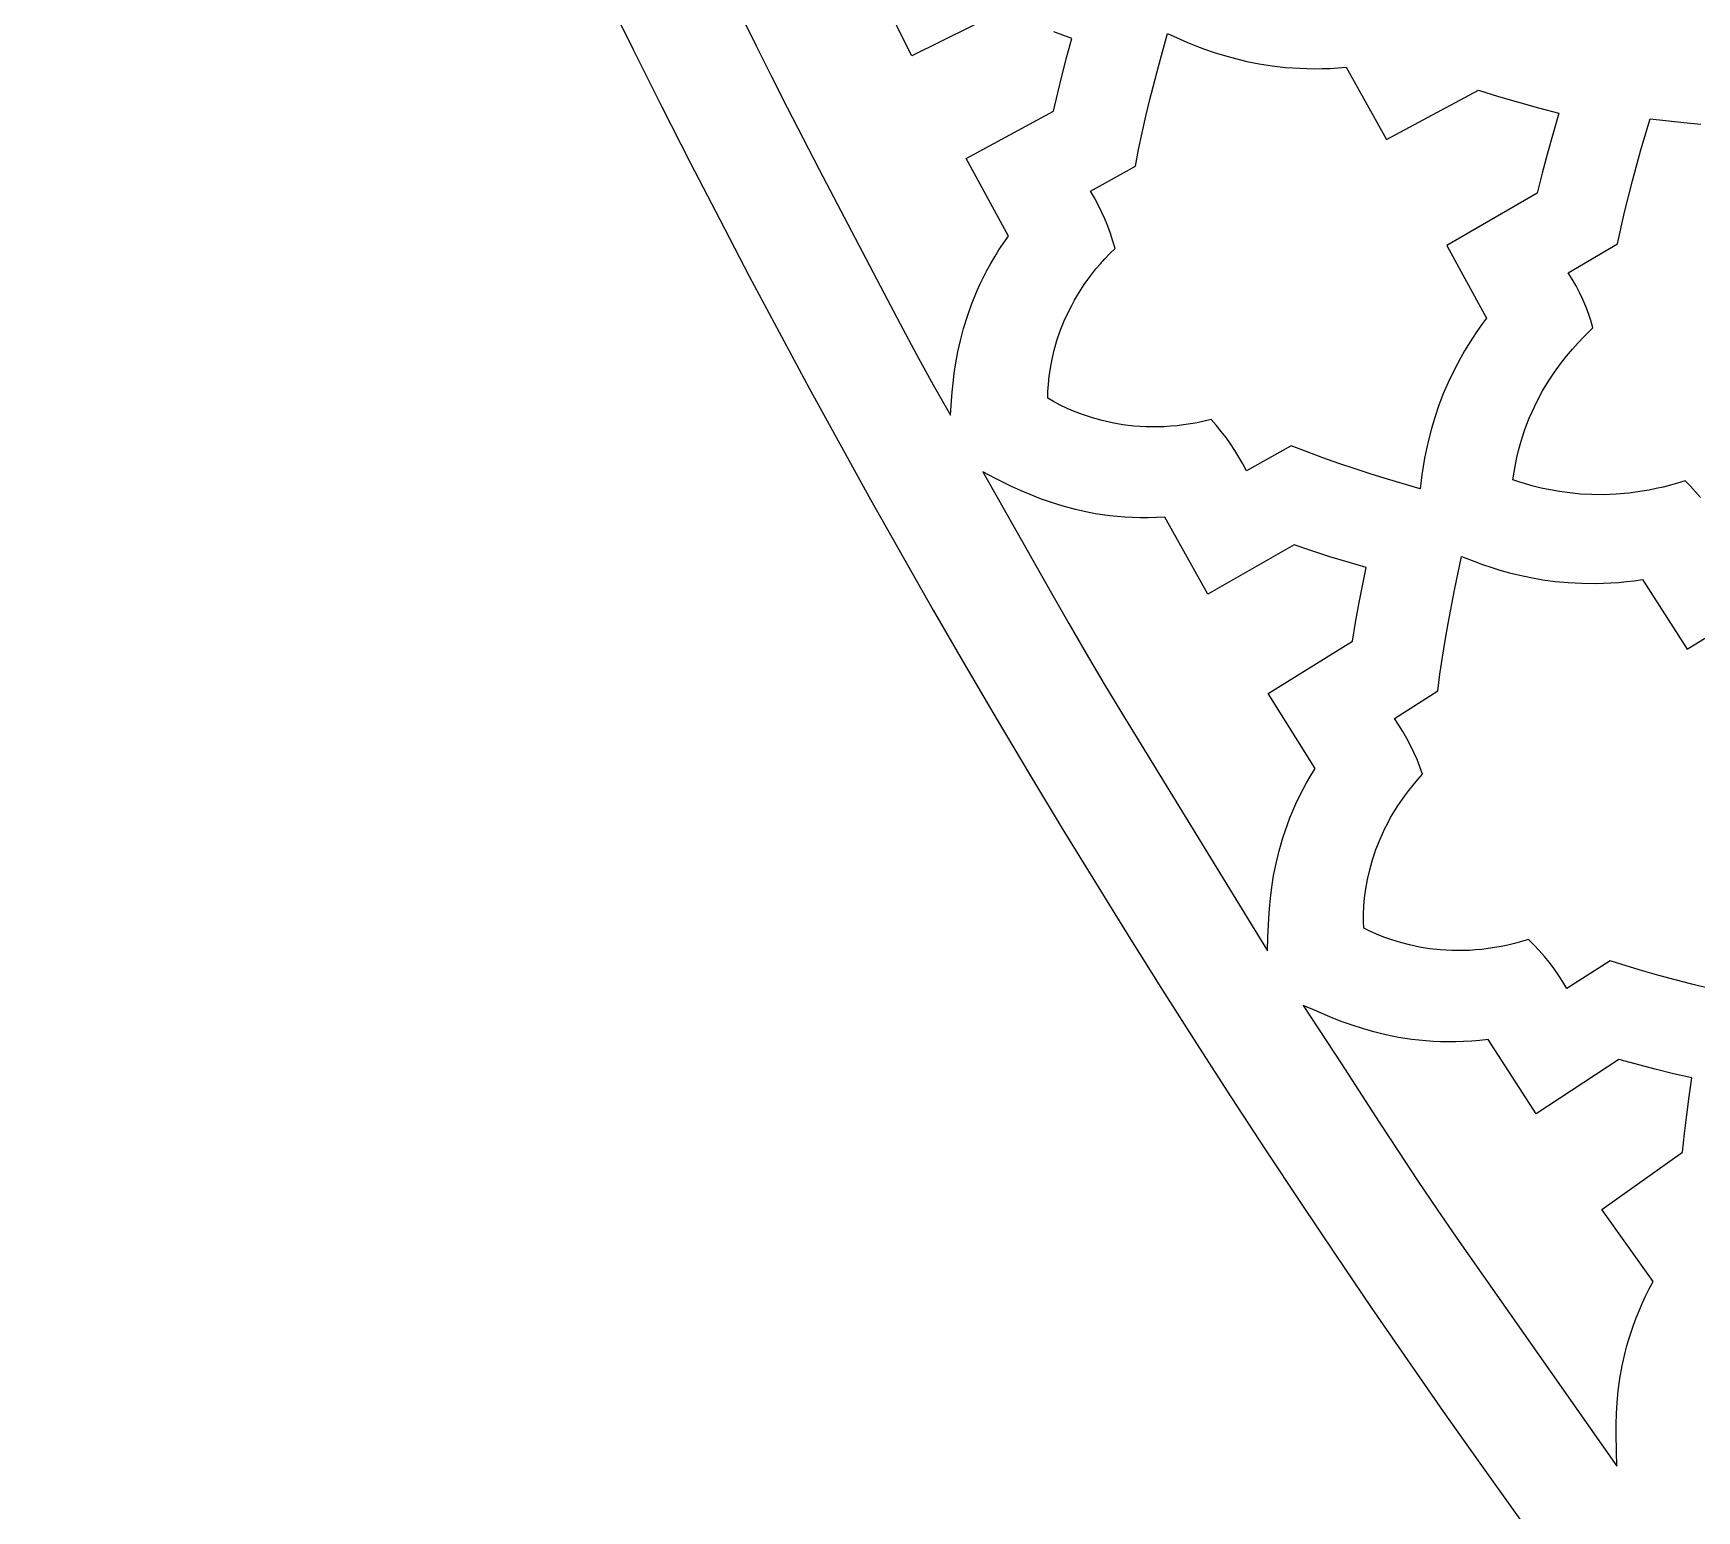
# Model space of a CAD drawing. Extents: x -550 to 550, y -550 to 550.
# Drawn here: x -462.3 to -385.5, y -283 to -214.8 of the extents above; entities that cross this region are included whole.
import ezdxf

# ---------------------------------------------------------------- set-up
doc = ezdxf.new("R2010")
doc.units = 0
doc.layers.add('LAYER_1', color=18, linetype='CONTINUOUS')
doc.layers.add('LAYER_10', color=4, linetype='CONTINUOUS')

msp = doc.modelspace()

# ---------------------------------------------------------------- linework, layer by layer
at = {"layer": 'LAYER_1'}
msp.add_lwpolyline([(0, 549.9999999999998, 0.4142135623730951), (-550, -4.34e-14, 0.4142135623730951), (0, -549.9999999999998, 0.4142135623730951), (550, -4.34e-14, 0.4142135623730951)], format="xyb", close=True, dxfattribs=at)
for points in [[(-430.346539377829, -212.482327360442), (-428.92627164113, -215.3653245547005), (-428.2085788865, -216.8030532993697), (-427.483370250614, -218.2369775258079), (-426.7487882656703, -219.666128771572), (-426.0029754638672, -221.0895385742188), (-424.5095435658816, -223.935966306674), (-423.0201762032243, -226.7844703080474), (-422.2688687333015, -228.2050110423017), (-421.5087998099999, -229.6206830030534), (-420.7367102375825, -231.0296902433919), (-419.9493408203125, -232.4302368164062), (-419.8989807632242, -231.7592407194312), (-419.8660420797706, -231.3702795754384), (-419.8232748921379, -230.9486945097034), (-419.7671871496464, -230.4967491286719), (-419.6942868016165, -230.0167070387899), (-419.6010817973686, -229.5108318465033), (-419.4840800862229, -228.981387158258), (-419.3397896175001, -228.4306365804998), (-419.1647183405203, -227.8608437196748), (-418.955374204604, -227.2742721822287), (-418.8367585487073, -226.9754017867871), (-418.7082651590715, -226.6731855746074), (-418.5694575293619, -226.3679064964955), (-418.4198991532433, -226.0598475032569), (-418.2591535243808, -225.7492915456976), (-418.0867841364396, -225.4365215746231), (-417.9023544830847, -225.1218205408393), (-417.705428057981, -224.8054713951519), (-417.4955683547935, -224.4877570883665), (-417.2723388671875, -224.1689605712891), (-419.2152404785156, -220.5880889892578), (-415.1922607421875, -218.4040374755859), (-414.9950045930209, -217.5607367547728), (-414.7905973011442, -216.7190276557896), (-414.5769501660684, -215.8795391191704), (-414.3519744873047, -215.0429000854492), (-415.174963933017, -214.7501470137711)], [(-417.6222229003906, -213.8150329589844), (-421.7251281738281, -215.8481597900391), (-422.1838489381004, -214.9388698548459), (-422.6292031090618, -214.0228686768684)], [(-385.3413522260108, -236.2191476240106), (-385.5675315212951, -235.9537946210093), (-385.8038864489297, -235.698255858493), (-386.0498657226562, -235.4532012939453), (-386.3896511408618, -235.5598180181733), (-386.7250567346632, -235.6554067763073), (-387.0559296401335, -235.7403719062653), (-387.3821169933458, -235.8151177459654), (-387.7034659303731, -235.8800486333255), (-388.0198235872884, -235.9355689062635), (-388.3310371001648, -235.9820829026975), (-388.6369536050753, -236.0199949605455), (-389.2322841352907, -236.0716306121554), (-389.804592266519, -236.0937105644371), (-390.3526550873443, -236.0894695207345), (-390.875249686351, -236.0621421843915), (-391.3711531521234, -236.0149632587521), (-391.8391425732456, -235.95116744716), (-392.2779950383021, -235.8739894529593), (-392.686487635877, -235.7866639794939), (-393.0633974545547, -235.6924257301077), (-393.4075015829193, -235.5945094081446), (-393.7175771095553, -235.4961497169485), (-393.9924011230469, -235.4005813598633), (-393.9402888901518, -235.0494532979509), (-393.8791230414816, -234.7075378659164), (-393.809400277705, -234.3747668298915), (-393.7316172994905, -234.0510719560083), (-393.6462708075069, -233.7363850103987), (-393.5538575024228, -233.4306377591947), (-393.4548740849069, -233.1337619685281), (-393.3498172556277, -232.845689404531), (-393.2391837152542, -232.5663518333353), (-393.1234701644548, -232.295681021073), (-392.8787898342531, -231.7800667378762), (-392.6197498703719, -231.298300683996), (-392.3503238781607, -230.8498369884883), (-392.0744854629685, -230.4341297804084), (-391.7962082301449, -230.0506331888121), (-391.519465785039, -229.6988013427548), (-391.248231733, -229.3780883712922), (-390.9864796793773, -229.0879484034798), (-390.7381832295202, -228.8278355683733), (-390.2978515625, -228.3955078125), (-390.394316540826, -228.0616496927207), (-390.5045564554561, -227.7311630744309), (-390.6282627113121, -227.4048575109671), (-390.7651267133159, -227.0835425556656), (-390.9148398663896, -226.7680277618629), (-391.0770935754552, -226.4591226828956), (-391.2515792454346, -226.1576368721), (-391.43798828125, -225.8643798828125), (-389.1690063476562, -224.5210723876953), (-388.8351902855089, -223.0686552126162), (-388.4727988147148, -221.6228047585553), (-388.0819928608796, -220.1843766932831), (-387.6629333496094, -218.7542266845703), (-386.1024780433878, -218.9254473420856), (-385.3209705759523, -219.0019677996635)], [(-384.976622955358, -258.856872723995), (-385.7387183642655, -258.6692058380402), (-386.4988692779635, -258.4740062915681), (-387.2564969658761, -258.2697974289869), (-388.0110226974271, -258.0551025947049), (-388.7618677420406, -257.8284451331305), (-389.5084533691406, -257.5883483886719), (-391.5032958984375, -258.8705749511719), (-391.6882833556811, -258.5616567166135), (-391.8845588143784, -258.2589745690166), (-392.0917058521064, -257.9630671583209), (-392.3093080464424, -257.6744731344661), (-392.5369489749634, -257.3937311473919), (-392.7742122152463, -257.1213798470381), (-393.0206813448682, -256.8579578833442), (-393.2759399414062, -256.60400390625), (-393.5957188212126, -256.7024783497061), (-393.9114200750192, -256.7895252265444), (-394.2229199768309, -256.865547999325), (-394.5300948006528, -256.9309501306085), (-394.83282082049, -256.986135082955), (-395.1309743103473, -257.0315063189248), (-395.4244315442297, -257.0674673010783), (-395.7130687961422, -257.0944214919759), (-395.99676234009, -257.1127723541778), (-396.2753884500778, -257.1229233502442), (-396.8169434641938, -257.120239594212), (-397.3367440305302, -257.089597924362), (-397.8338003411269, -257.0342260411766), (-398.3071225880238, -256.9573516451383), (-398.755720963261, -256.8622024367294), (-399.1786056588782, -256.7520061164327), (-399.5747868669153, -256.6299903847304), (-399.9432747794124, -256.4993829421051), (-400.2830795884094, -256.3634114890392), (-400.5932114859461, -256.2253037260152), (-400.8726806640625, -256.0882873535156), (-400.8844287934561, -255.7778493522612), (-400.883318777985, -255.4390613468191), (-400.8669289322751, -255.0741891404593), (-400.8328375709519, -254.6854985364518), (-400.7786230086414, -254.2752553380666), (-400.7018635599691, -253.8457253485736), (-400.6001375395609, -253.3991743712428), (-400.4710232620425, -252.9378682093442), (-400.3120990420396, -252.4640726661477), (-400.120943194178, -251.9800535449233), (-400.0125216331206, -251.7349182060725), (-399.8951340330833, -251.488076648941), (-399.7684776833942, -251.2398120989375), (-399.6322498733814, -250.9904077814707), (-399.4861478923733, -250.7401469219494), (-399.3298690296979, -250.4893127457824), (-399.1631105746837, -250.2381884783784), (-398.9855698166587, -249.9870573451462), (-398.7969440449511, -249.7362025714944), (-398.5969305488893, -249.4859073828318), (-398.3852266178014, -249.2364550045672), (-398.1615295410156, -248.9881286621094), (-398.2828019611726, -248.6488964407202), (-398.416345966338, -248.3135746005414), (-398.5618607046131, -247.982772349294), (-398.7190453240991, -247.6570988946991), (-398.8875989728967, -247.3371634444778), (-399.0672207991074, -247.0235752063511), (-399.257609950832, -246.71694338804), (-399.4584655761719, -246.4178771972656), (-397.4563293457031, -245.146728515625), (-397.3572168498843, -244.3664326180088), (-397.244178210087, -243.5879648500344), (-397.1187889174857, -242.8112238887242), (-396.9826244632545, -242.036108411101), (-396.6842720345995, -240.4903486150058), (-396.3617248535156, -238.9498748779297), (-395.7551535962162, -239.181034584845), (-395.4019995111852, -239.3078478159394), (-395.016230851634, -239.4376678151687), (-394.5983209148629, -239.5671329698158), (-394.1487429981725, -239.6928816671636), (-393.6679703988631, -239.8115522944949), (-393.1564764142352, -239.9197832390926), (-392.6147343415891, -240.0142128882395), (-392.0432174782254, -240.0914796292184), (-391.4423991214445, -240.1482218493124), (-390.8127525685468, -240.1810779358041), (-390.1547511168328, -240.1866862759765), (-389.8152652093261, -240.1782220372188), (-389.4688680636028, -240.1616852571124), (-389.1156188418257, -240.1366557340676), (-388.7555767061574, -240.1027132664947), (-388.3888008187602, -240.0594376528041), (-388.0153503417969, -240.0064086914062), (-385.9524230957031, -243.2164306640625), (-381.8536682128906, -240.6974639892578)]]:
    msp.add_lwpolyline(points, dxfattribs=at)
for points in [[(-415.4561004638672, -231.6481475830078), (-415.4489969841267, -231.3383864936461), (-415.4278681054336, -231.0010395721619), (-415.3903794991057, -230.6385281937023), (-415.3341968364605, -230.2532737334142), (-415.2569857888154, -229.8476975664447), (-415.1564120274883, -229.4242210679409), (-415.0301412237965, -228.9852656130497), (-414.8758390490576, -228.5332525769182), (-414.6911711745893, -228.0706033346935), (-414.4738032717091, -227.5997392615225), (-414.3521273319013, -227.3619833430657), (-414.2214010117345, -227.1230817325524), (-414.0813325201237, -226.883337101876), (-413.9316300659833, -226.64305212293), (-413.7720018582282, -226.4025294676077), (-413.6021561057729, -226.1620718078025), (-413.4218010175322, -225.9219818154077), (-413.2306448024209, -225.6825621623169), (-413.0283956693535, -225.4441155204232), (-412.8147618272449, -225.2069445616202), (-412.5894514850097, -224.9713519578011), (-412.3521728515625, -224.7376403808594), (-412.4519628193373, -224.3913872264693), (-412.5642451472335, -224.0482675847887), (-412.6887576392862, -223.7089079797672), (-412.8252380995306, -223.373934935354), (-412.9734243320015, -223.0439749754986), (-413.1330541407342, -222.7196546241504), (-413.3038653297637, -222.4016004052589), (-413.485595703125, -222.0904388427734), (-411.4108581542969, -220.9413452148438), (-411.2636631167397, -220.1674900723308), (-411.1026837538755, -219.3963173260303), (-410.9294914318953, -218.627626907727), (-410.7456575169907, -217.8612187492056), (-410.3523503731731, -216.3344489386473), (-409.9353332519531, -214.8144073486328), (-409.3449568320154, -215.0820947995975), (-409.0007170509637, -215.2301591615764), (-408.6241360619405, -215.3831925470449), (-408.2154837445089, -215.5378114053722), (-407.7750299782318, -215.6906321859273), (-407.3030446426723, -215.8382713380793), (-406.7997976173932, -215.9773453111971), (-406.2655587819576, -216.1044705546499), (-405.7005980159283, -216.2162635178065), (-405.1051851988684, -216.3093406500362), (-404.4795902103408, -216.3803184007078), (-403.8240829299084, -216.4258132191905), (-403.4851965175914, -216.4379471692888), (-403.1389332371343, -216.4424415548533), (-402.7853268234825, -216.438873432055), (-402.4244110115814, -216.4268198570652), (-402.0562195363763, -216.4058578860549), (-401.6807861328125, -216.3755645751953), (-399.823486328125, -219.7085113525391), (-395.5813903808594, -217.4391632080078), (-394.6589050987897, -217.7214811482275), (-393.7328460554339, -217.9923351023414), (-392.8032446911483, -218.2511256617787), (-391.8701324462891, -218.4972534179688), (-392.1398205074552, -219.4143035004591), (-392.3967916277963, -220.3349186924309), (-392.6417950043077, -221.2586983174841), (-392.8755798339844, -222.1852416992188), (-397.0361328125, -224.6009826660156), (-395.2167053222656, -227.9558563232422), (-395.4416089247861, -228.2604265878786), (-395.654835258063, -228.5637147446297), (-395.85671783921, -228.8654707920023), (-396.0475901853406, -229.1654447285034), (-396.2277858135684, -229.4633865526401), (-396.3976382410069, -229.7590462629192), (-396.7076475619704, -230.3425193359328), (-396.9802862851396, -230.9138639355997), (-397.218222547423, -231.4710800499759), (-397.4241244857291, -232.012167667117), (-397.6006602369664, -232.5351267750786), (-397.7504979380433, -233.0379573619166), (-397.8763057258684, -233.5186594156866), (-397.9807517373503, -233.9752329244444), (-398.0665041093971, -234.4056778762457), (-398.1926004828204, -235.1801820612016), (-398.2759399414062, -235.826171875), (-399.7797959081873, -235.3818330658169), (-400.5287649152024, -235.1489981970826), (-401.2750145534945, -234.9076610626024), (-402.0179847847093, -234.6567776951381), (-402.757115570492, -234.3953041274518), (-403.4918468724883, -234.1221963923055), (-404.2216186523438, -233.8364105224609), (-406.2895202636719, -234.9970092773438), (-406.4546959811547, -234.6771434619485), (-406.6315244192203, -234.3627881202891), (-406.8196261566187, -234.0545092022778), (-407.0186217720996, -233.7528726578266), (-407.2281318444128, -233.4584444368477), (-407.447776952308, -233.1717904892535), (-407.677177674535, -232.8934767649559), (-407.9159545898438, -232.6240692138672), (-408.2405806389022, -232.7031217166959), (-408.5604620067898, -232.7709978466623), (-408.8754989907172, -232.8281084665122), (-409.1855918878949, -232.874864438991), (-409.4906409955338, -232.9116766268445), (-409.7905466108444, -232.9389558928182), (-410.0852090310376, -232.9571130996578), (-410.3745285533238, -232.966559110109), (-410.6584054749138, -232.9677047869172), (-410.9367400930182, -232.9609609928282), (-411.4763836076132, -232.9254484429409), (-411.992661474794, -232.8633083624121), (-412.4847760722459, -232.7778276532068), (-412.9519297776545, -232.67229321729), (-413.3933249687049, -232.5499919566266), (-413.8081640230826, -232.4142107731816), (-414.1956493184729, -232.26823656892), (-414.5549832325611, -232.1153562458069), (-414.8853681430327, -231.9588567058071), (-415.1860064275729, -231.8020248508858)], [(-405.3131713867188, -257.1391906738281), (-405.2932540250856, -256.4654551144628), (-405.2598146802131, -255.6508506590038), (-405.2287539861121, -255.1958233921628), (-405.1831884626612, -254.7116998576067), (-405.1194099986803, -254.200520374105), (-405.0337104829894, -253.664325260427), (-404.9223818044084, -253.1051548353423), (-404.7817158517573, -252.5250494176202), (-404.6080045138561, -251.9260493260302), (-404.507598040693, -251.6201013771502), (-404.3975396795248, -251.3101948793418), (-404.2773659164541, -250.9965848724511), (-404.1466132375833, -250.6795263963243), (-404.0048181290149, -250.3592744908077), (-403.8515170768515, -250.0360841957473), (-403.6862465671954, -249.7102105509894), (-403.5085430861494, -249.3819085963801), (-403.3179431198157, -249.0514333717657), (-403.1139831542969, -248.7190399169922), (-405.27783203125, -245.2670440673828), (-401.3927612304688, -242.8463745117188), (-401.2479912739049, -241.9937871309482), (-401.0959196834866, -241.1423566839515), (-400.9344586553777, -240.2925742804771), (-400.7615203857422, -239.4449310302734), (-401.6001032380843, -239.2047204276261), (-402.4353065328875, -238.9533164674868), (-403.2664071288739, -238.6892282726276), (-404.0926818847656, -238.4109649658203), (-408.0652160644531, -240.6849822998047), (-410.0478820800781, -237.1254425048828), (-410.4355231815057, -237.1467112040554), (-410.8151488598455, -237.1571033248568), (-411.1867553307873, -237.157149866364), (-411.5503388100208, -237.1473818276538), (-411.9058955132355, -237.1283302078032), (-412.2534216561211, -237.100526005889), (-412.5929134543672, -237.0645002209881), (-412.9243671236636, -237.0207838521775), (-413.2477788796998, -236.969907898534), (-413.5631449381656, -236.9124033591346), (-414.169724825144, -236.7796325193755), (-414.7440765101163, -236.6267193255153), (-415.2861697185996, -236.4579117701693), (-415.795974176111, -236.2774578459526), (-416.2734596081677, -236.0896055454805), (-416.7185957402869, -235.8986028613681), (-417.1313522979858, -235.7086977862307), (-417.8596055921914, -235.3491724333415), (-418.4579772949219, -235.0450134277344), (-416.872985473579, -237.8407987216593), (-415.2878165563733, -240.6367743047303), (-414.4883990491877, -242.0308033881726), (-413.6808173028754, -243.4200439640738), (-412.8623646623828, -244.8028840058248), (-412.0303344726562, -246.1777114868164)], [(-389.193603515625, -280.9068603515625), (-389.2153392232953, -280.2341033211788), (-389.2322183176375, -279.4200282936637), (-389.229266015228, -278.9645307493976), (-389.2136148159874, -278.4791447679474), (-389.1814364720827, -277.9656840366796), (-389.128902735681, -277.4259622429602), (-389.0521853589491, -276.8617930741557), (-388.9474560940541, -276.2749902176323), (-388.8108866931629, -275.6673673607562), (-388.7294656142709, -275.3563152094879), (-388.6386489084426, -275.0407381908938), (-388.5379580446987, -274.7208630158947), (-388.4269144920601, -274.3969163954113), (-388.3050397195477, -274.0691250403645), (-388.1718551961824, -273.737715661675), (-388.026882390985, -273.4029149702637), (-387.8696427729765, -273.0649496770512), (-387.6996578111776, -272.7240464929585), (-387.5164489746094, -272.3804321289062), (-389.8926696777344, -269.0709228515625), (-386.1593933105469, -266.4222717285156), (-386.0674330209087, -265.5636602758393), (-385.9681044086752, -264.7057584520397), (-385.8592910054342, -263.8489317174058), (-385.7388763427734, -262.9935455322266), (-386.583470434139, -262.8016254189347), (-387.4239300862811, -262.5924968363963), (-389.0958862304688, -262.140380859375), (-392.9253540039062, -264.6478271484375), (-395.1276550292969, -261.2200622558594), (-395.5138897962285, -261.2647817739418), (-395.8927717227256, -261.2981718132198), (-396.2642649486601, -261.3207615299777), (-396.628333613904, -261.3330800804999), (-396.9849418583293, -261.3356566210704), (-397.3340538218078, -261.3290203079738), (-397.6756336442116, -261.3137002974941), (-398.0096454654125, -261.2902257459158), (-398.3360534252826, -261.2591258095231), (-398.6548216636938, -261.2209296446002), (-399.2692955356273, -261.1253652543014), (-399.8527802001885, -261.0077658252936), (-400.4049887763533, -260.8723646078511), (-400.925634383097, -260.7233948522483), (-401.4144301393954, -260.5650898087594), (-401.8710891642241, -260.4016827276586), (-402.2953245765588, -260.2374068592203), (-403.0453770396483, -259.9231817614285), (-403.6622924804688, -259.6562805175781), (-401.9071123480537, -262.3485378660231), (-400.1565147944009, -265.0440452744606), (-399.2763875072587, -266.388615249664), (-398.3895494919851, -267.7287147380506), (-397.4933819576395, -269.0625827390153), (-396.5852661132812, -270.3884582519531)]]:
    msp.add_lwpolyline(points, close=True, dxfattribs=at)
at = {"layer": 'LAYER_10'}
msp.add_lwpolyline([(-485, 0, 0.4142135623730952), (0, -484.9999999999998, 0.4142135623730952), (485, 0, 0.4142135623730954), (0, 484.9999999999998, 0.4142135623730952)], format="xyb", close=True, dxfattribs=at)

doc.saveas('drawing.dxf')
